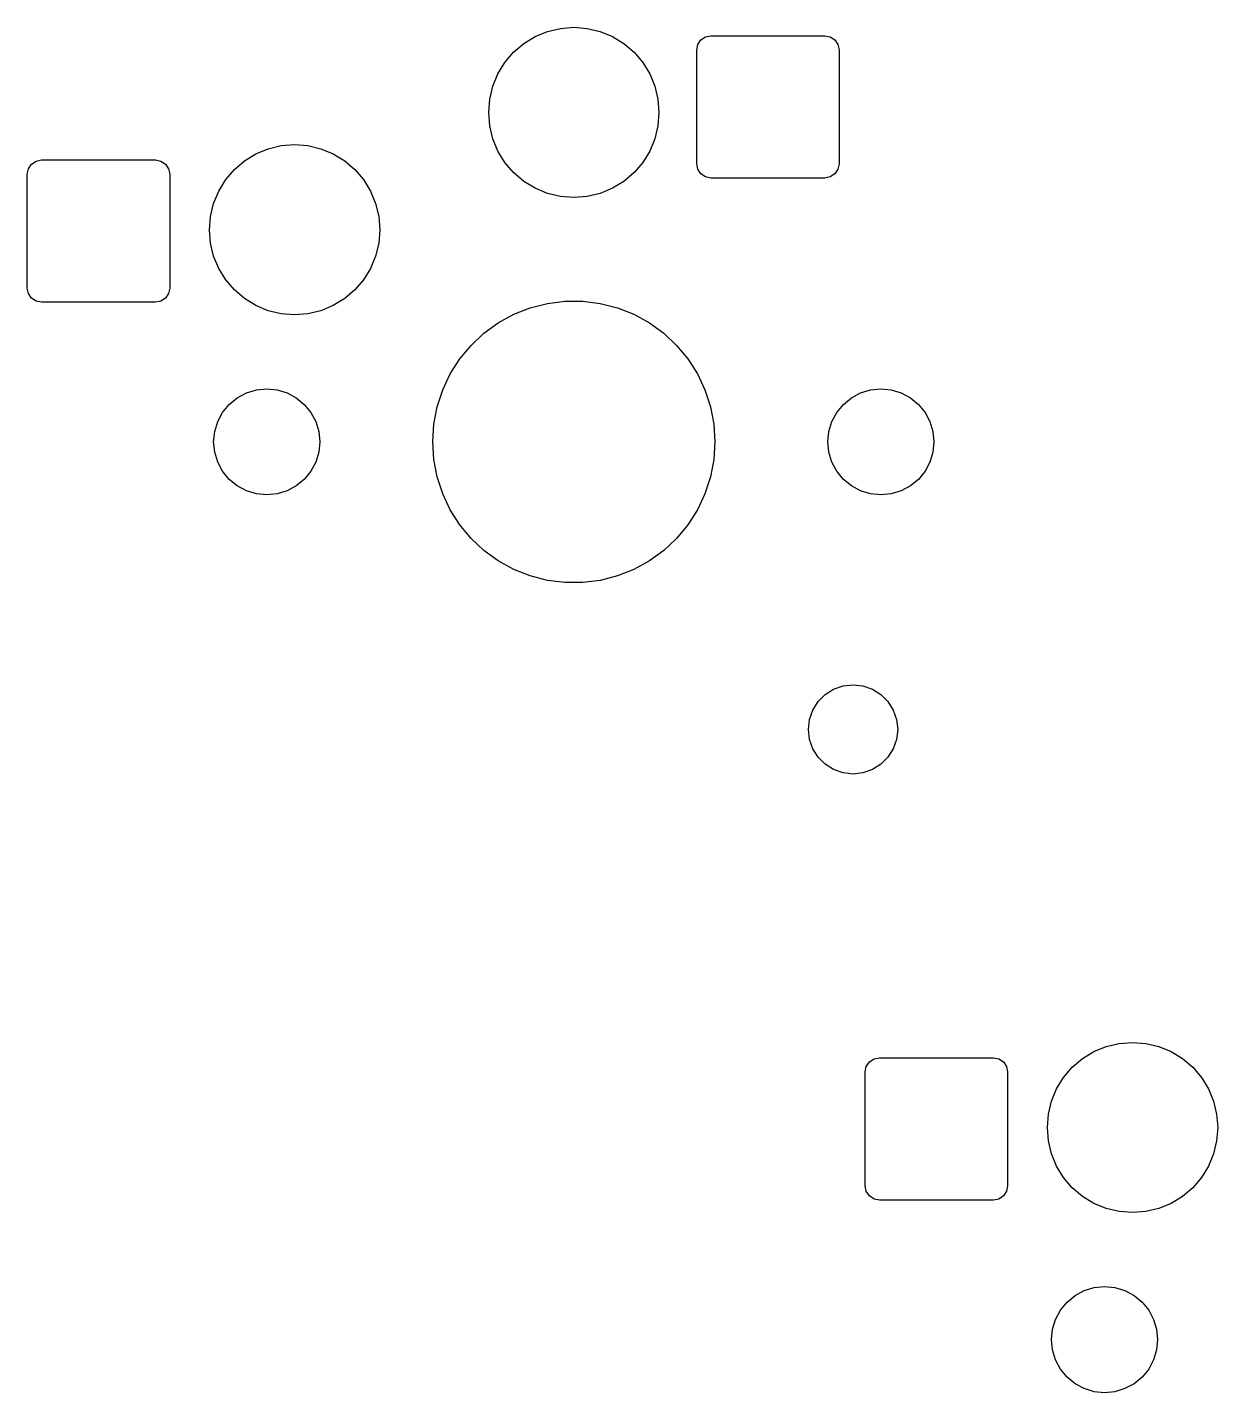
# Model space of a CAD drawing. Extents: x 51 to 259, y -147 to -37.
# Drawn here: x 205.91 to 227.23, y -125.31 to -100.85 of the extents above; entities that cross this region are included whole.
import ezdxf

# ---------------------------------------------------------------- set-up
doc = ezdxf.new("R2010")
doc.units = 0
doc.layers.add('BLACK', color=7, linetype='CONTINUOUS')

msp = doc.modelspace()

# ---------------------------------------------------------------- linework, layer by layer
at = {"layer": 'BLACK', "linetype": 'CONTINUOUS'}
for p, q in [((215.008166, -101.018705), (215.229251, -100.927129)), ((215.229251, -100.927129), (215.461939, -100.871265)), ((215.461939, -100.871265), (215.700502, -100.85249)), ((215.700502, -100.85249), (215.939065, -100.871265)), ((215.939065, -100.871265), (216.171753, -100.927129)), ((216.171753, -100.927129), (216.392838, -101.018705)), ((214.622164, -101.299152), (214.804129, -101.143739)), ((214.804129, -101.143739), (215.008166, -101.018705)), ((216.392838, -101.018705), (216.596875, -101.143739)), ((216.596875, -101.143739), (216.77884, -101.299152)), ((217.900502, -101.25749), (217.919913, -101.159906)), ((217.919913, -101.159906), (217.97519, -101.077178)), ((217.97519, -101.077178), (218.057918, -101.021901)), ((218.057918, -101.021901), (218.155502, -101.00249)), ((218.155502, -101.00249), (220.195502, -101.00249)), ((220.195502, -101.00249), (220.293086, -101.021901)), ((220.293086, -101.021901), (220.375814, -101.077178)), ((220.375814, -101.077178), (220.431091, -101.159906)), ((220.431091, -101.159906), (220.450502, -101.25749)), ((214.341717, -101.685154), (214.466751, -101.481117)), ((214.466751, -101.481117), (214.622164, -101.299152)), ((216.77884, -101.299152), (216.934253, -101.481117)), ((216.934253, -101.481117), (217.059287, -101.685154)), ((217.900502, -103.29749), (217.900502, -101.25749)), ((220.450502, -101.25749), (220.450502, -103.29749)), ((214.250141, -101.906239), (214.341717, -101.685154)), ((217.059287, -101.685154), (217.150863, -101.906239)), ((214.194277, -102.138927), (214.250141, -101.906239)), ((217.150863, -101.906239), (217.206727, -102.138927)), ((214.175502, -102.37749), (214.194277, -102.138927)), ((217.206727, -102.138927), (217.225502, -102.37749)), ((214.194277, -102.616053), (214.175502, -102.37749)), ((217.225502, -102.37749), (217.206727, -102.616053)), ((214.250141, -102.848741), (214.194277, -102.616053)), ((217.206727, -102.616053), (217.150863, -102.848741)), ((210.461939, -102.971265), (210.700502, -102.95249)), ((210.700502, -102.95249), (210.939065, -102.971265)), ((214.341717, -103.069826), (214.250141, -102.848741)), ((217.150863, -102.848741), (217.059287, -103.069826)), ((209.804129, -103.243739), (210.008166, -103.118705)), ((210.008166, -103.118705), (210.229251, -103.027129)), ((210.229251, -103.027129), (210.461939, -102.971265)), ((210.939065, -102.971265), (211.171753, -103.027129)), ((211.171753, -103.027129), (211.392838, -103.118705)), ((211.392838, -103.118705), (211.596875, -103.243739)), ((214.466751, -103.273863), (214.341717, -103.069826)), ((217.059287, -103.069826), (216.934253, -103.273863)), ((205.913196, -103.483005), (205.932607, -103.385421)), ((205.932607, -103.385421), (205.987884, -103.302693)), ((205.987884, -103.302693), (206.070612, -103.247416)), ((206.070612, -103.247416), (206.168196, -103.228005)), ((206.168196, -103.228005), (208.208196, -103.228005)), ((208.208196, -103.228005), (208.30578, -103.247416)), ((208.30578, -103.247416), (208.388508, -103.302693)), ((208.388508, -103.302693), (208.443785, -103.385421)), ((208.443785, -103.385421), (208.463196, -103.483005)), ((209.466751, -103.581117), (209.622164, -103.399152)), ((209.622164, -103.399152), (209.804129, -103.243739)), ((211.596875, -103.243739), (211.77884, -103.399152)), ((211.77884, -103.399152), (211.934253, -103.581117)), ((214.622164, -103.455828), (214.466751, -103.273863)), ((216.934253, -103.273863), (216.77884, -103.455828)), ((217.919913, -103.395074), (217.900502, -103.29749)), ((217.97519, -103.477802), (217.919913, -103.395074)), ((220.431091, -103.395074), (220.375814, -103.477802)), ((220.450502, -103.29749), (220.431091, -103.395074)), ((205.913196, -105.523005), (205.913196, -103.483005)), ((208.463196, -103.483005), (208.463196, -105.523005)), ((209.341717, -103.785154), (209.466751, -103.581117)), ((211.934253, -103.581117), (212.059287, -103.785154)), ((214.804129, -103.611241), (214.622164, -103.455828)), ((215.008166, -103.736275), (214.804129, -103.611241)), ((216.596875, -103.611241), (216.392838, -103.736275)), ((216.77884, -103.455828), (216.596875, -103.611241)), ((218.057918, -103.533079), (217.97519, -103.477802)), ((218.155502, -103.55249), (218.057918, -103.533079)), ((220.195502, -103.55249), (218.155502, -103.55249)), ((220.293086, -103.533079), (220.195502, -103.55249)), ((220.375814, -103.477802), (220.293086, -103.533079)), ((209.250141, -104.006239), (209.341717, -103.785154)), ((212.059287, -103.785154), (212.150863, -104.006239)), ((215.229251, -103.827851), (215.008166, -103.736275)), ((215.461939, -103.883715), (215.229251, -103.827851)), ((215.700502, -103.90249), (215.461939, -103.883715)), ((215.939065, -103.883715), (215.700502, -103.90249)), ((216.171753, -103.827851), (215.939065, -103.883715)), ((216.392838, -103.736275), (216.171753, -103.827851)), ((209.194277, -104.238927), (209.250141, -104.006239)), ((212.150863, -104.006239), (212.206727, -104.238927)), ((209.175502, -104.47749), (209.194277, -104.238927)), ((212.206727, -104.238927), (212.225502, -104.47749)), ((209.194277, -104.716053), (209.175502, -104.47749)), ((212.225502, -104.47749), (212.206727, -104.716053)), ((209.250141, -104.948741), (209.194277, -104.716053)), ((212.206727, -104.716053), (212.150863, -104.948741)), ((209.341717, -105.169826), (209.250141, -104.948741)), ((212.150863, -104.948741), (212.059287, -105.169826)), ((209.466751, -105.373863), (209.341717, -105.169826)), ((209.622164, -105.555828), (209.466751, -105.373863)), ((211.934253, -105.373863), (211.77884, -105.555828)), ((212.059287, -105.169826), (211.934253, -105.373863)), ((205.932607, -105.620589), (205.913196, -105.523005)), ((205.987884, -105.703317), (205.932607, -105.620589)), ((208.443785, -105.620589), (208.388508, -105.703317)), ((208.463196, -105.523005), (208.443785, -105.620589)), ((209.804129, -105.711241), (209.622164, -105.555828)), ((211.77884, -105.555828), (211.596875, -105.711241)), ((206.070612, -105.758594), (205.987884, -105.703317)), ((206.168196, -105.778005), (206.070612, -105.758594)), ((208.208196, -105.778005), (206.168196, -105.778005)), ((208.30578, -105.758594), (208.208196, -105.778005)), ((208.388508, -105.703317), (208.30578, -105.758594)), ((210.008166, -105.836275), (209.804129, -105.711241)), ((210.229251, -105.927851), (210.008166, -105.836275)), ((211.392838, -105.836275), (211.171753, -105.927851)), ((211.596875, -105.711241), (211.392838, -105.836275)), ((214.625409, -105.992802), (214.920234, -105.876072)), ((214.920234, -105.876072), (215.227364, -105.797215)), ((215.227364, -105.797215), (215.541956, -105.757473)), ((215.541956, -105.757473), (215.859048, -105.757473)), ((215.859048, -105.757473), (216.17364, -105.797215)), ((216.17364, -105.797215), (216.48077, -105.876072)), ((216.48077, -105.876072), (216.775595, -105.992802)), ((210.461939, -105.983715), (210.229251, -105.927851)), ((210.700502, -106.00249), (210.461939, -105.983715)), ((210.939065, -105.983715), (210.700502, -106.00249)), ((211.171753, -105.927851), (210.939065, -105.983715)), ((214.347539, -106.145562), (214.625409, -105.992802)), ((216.775595, -105.992802), (217.053465, -106.145562)), ((213.859856, -106.549009), (214.091006, -106.331944)), ((214.091006, -106.331944), (214.347539, -106.145562)), ((217.053465, -106.145562), (217.309998, -106.331944)), ((217.309998, -106.331944), (217.541148, -106.549009)), ((213.657734, -106.793332), (213.859856, -106.549009)), ((217.541148, -106.549009), (217.74327, -106.793332)), ((213.487828, -107.061062), (213.657734, -106.793332)), ((217.74327, -106.793332), (217.913176, -107.061062)), ((213.352816, -107.347976), (213.487828, -107.061062)), ((217.913176, -107.061062), (218.048188, -107.347976)), ((209.836953, -107.399804), (210.015166, -107.345744)), ((210.015166, -107.345744), (210.200502, -107.32749)), ((210.200502, -107.32749), (210.385838, -107.345744)), ((210.385838, -107.345744), (210.564051, -107.399804)), ((213.25483, -107.649548), (213.352816, -107.347976)), ((218.048188, -107.347976), (218.146174, -107.649548)), ((220.836953, -107.399804), (221.015166, -107.345744)), ((221.015166, -107.345744), (221.200502, -107.32749)), ((221.200502, -107.32749), (221.385838, -107.345744)), ((221.385838, -107.345744), (221.564051, -107.399804)), ((209.528751, -107.605739), (209.67271, -107.487594)), ((209.67271, -107.487594), (209.836953, -107.399804)), ((210.564051, -107.399804), (210.728294, -107.487594)), ((210.728294, -107.487594), (210.872253, -107.605739)), ((220.528751, -107.605739), (220.67271, -107.487594)), ((220.67271, -107.487594), (220.836953, -107.399804)), ((221.564051, -107.399804), (221.728294, -107.487594)), ((221.728294, -107.487594), (221.872253, -107.605739)), ((209.322816, -107.913941), (209.410606, -107.749698)), ((209.410606, -107.749698), (209.528751, -107.605739)), ((210.872253, -107.605739), (210.990398, -107.749698)), ((210.990398, -107.749698), (211.078188, -107.913941)), ((213.195412, -107.961024), (213.25483, -107.649548)), ((218.146174, -107.649548), (218.205592, -107.961024)), ((220.322816, -107.913941), (220.410606, -107.749698)), ((220.410606, -107.749698), (220.528751, -107.605739)), ((221.872253, -107.605739), (221.990398, -107.749698)), ((221.990398, -107.749698), (222.078188, -107.913941)), ((209.268756, -108.092154), (209.322816, -107.913941)), ((211.078188, -107.913941), (211.132248, -108.092154)), ((213.175502, -108.27749), (213.195412, -107.961024)), ((218.205592, -107.961024), (218.225502, -108.27749)), ((220.268756, -108.092154), (220.322816, -107.913941)), ((222.078188, -107.913941), (222.132248, -108.092154)), ((209.250502, -108.27749), (209.268756, -108.092154)), ((209.268756, -108.462826), (209.250502, -108.27749)), ((211.132248, -108.092154), (211.150502, -108.27749)), ((211.150502, -108.27749), (211.132248, -108.462826)), ((213.195412, -108.593956), (213.175502, -108.27749)), ((218.225502, -108.27749), (218.205592, -108.593956)), ((220.250502, -108.27749), (220.268756, -108.092154)), ((220.268756, -108.462826), (220.250502, -108.27749)), ((222.132248, -108.092154), (222.150502, -108.27749)), ((222.150502, -108.27749), (222.132248, -108.462826)), ((209.322816, -108.641039), (209.268756, -108.462826)), ((211.132248, -108.462826), (211.078188, -108.641039)), ((220.322816, -108.641039), (220.268756, -108.462826)), ((222.132248, -108.462826), (222.078188, -108.641039)), ((209.410606, -108.805282), (209.322816, -108.641039)), ((209.528751, -108.949241), (209.410606, -108.805282)), ((210.990398, -108.805282), (210.872253, -108.949241)), ((211.078188, -108.641039), (210.990398, -108.805282)), ((213.25483, -108.905432), (213.195412, -108.593956)), ((218.205592, -108.593956), (218.146174, -108.905432)), ((220.410606, -108.805282), (220.322816, -108.641039)), ((220.528751, -108.949241), (220.410606, -108.805282)), ((221.990398, -108.805282), (221.872253, -108.949241)), ((222.078188, -108.641039), (221.990398, -108.805282)), ((209.67271, -109.067386), (209.528751, -108.949241)), ((209.836953, -109.155176), (209.67271, -109.067386)), ((210.728294, -109.067386), (210.564051, -109.155176)), ((210.872253, -108.949241), (210.728294, -109.067386)), ((213.352816, -109.207004), (213.25483, -108.905432)), ((218.146174, -108.905432), (218.048188, -109.207004)), ((220.67271, -109.067386), (220.528751, -108.949241)), ((220.836953, -109.155176), (220.67271, -109.067386)), ((221.728294, -109.067386), (221.564051, -109.155176)), ((221.872253, -108.949241), (221.728294, -109.067386)), ((210.015166, -109.209236), (209.836953, -109.155176)), ((210.200502, -109.22749), (210.015166, -109.209236)), ((210.385838, -109.209236), (210.200502, -109.22749)), ((210.564051, -109.155176), (210.385838, -109.209236)), ((213.487828, -109.493918), (213.352816, -109.207004)), ((218.048188, -109.207004), (217.913176, -109.493918)), ((221.015166, -109.209236), (220.836953, -109.155176)), ((221.200502, -109.22749), (221.015166, -109.209236)), ((221.385838, -109.209236), (221.200502, -109.22749)), ((221.564051, -109.155176), (221.385838, -109.209236)), ((213.657734, -109.761648), (213.487828, -109.493918)), ((217.913176, -109.493918), (217.74327, -109.761648)), ((213.859856, -110.005971), (213.657734, -109.761648)), ((217.74327, -109.761648), (217.541148, -110.005971)), ((214.091006, -110.223036), (213.859856, -110.005971)), ((217.541148, -110.005971), (217.309998, -110.223036)), ((214.347539, -110.409418), (214.091006, -110.223036)), ((217.309998, -110.223036), (217.053465, -110.409418)), ((214.625409, -110.562178), (214.347539, -110.409418)), ((217.053465, -110.409418), (216.775595, -110.562178)), ((214.920234, -110.678908), (214.625409, -110.562178)), ((215.227364, -110.757765), (214.920234, -110.678908)), ((215.541956, -110.797507), (215.227364, -110.757765)), ((216.17364, -110.757765), (215.859048, -110.797507)), ((216.48077, -110.678908), (216.17364, -110.757765)), ((216.775595, -110.562178), (216.48077, -110.678908)), ((215.859048, -110.797507), (215.541956, -110.797507)), ((220.20171, -112.802025), (220.353395, -112.706715)), ((220.353395, -112.706715), (220.522485, -112.647548)), ((220.522485, -112.647548), (220.700502, -112.62749)), ((220.700502, -112.62749), (220.878519, -112.647548)), ((220.878519, -112.647548), (221.047609, -112.706715)), ((221.047609, -112.706715), (221.199294, -112.802025)), ((219.979727, -113.080383), (220.075037, -112.928698)), ((220.075037, -112.928698), (220.20171, -112.802025)), ((221.199294, -112.802025), (221.325967, -112.928698)), ((221.325967, -112.928698), (221.421277, -113.080383)), ((219.92056, -113.249473), (219.979727, -113.080383)), ((221.421277, -113.080383), (221.480444, -113.249473)), ((219.900502, -113.42749), (219.92056, -113.249473)), ((219.92056, -113.605507), (219.900502, -113.42749)), ((221.480444, -113.249473), (221.500502, -113.42749)), ((221.500502, -113.42749), (221.480444, -113.605507)), ((219.979727, -113.774597), (219.92056, -113.605507)), ((221.480444, -113.605507), (221.421277, -113.774597)), ((220.075037, -113.926282), (219.979727, -113.774597)), ((220.20171, -114.052955), (220.075037, -113.926282)), ((221.325967, -113.926282), (221.199294, -114.052955)), ((221.421277, -113.774597), (221.325967, -113.926282)), ((220.353395, -114.148265), (220.20171, -114.052955)), ((220.522485, -114.207432), (220.353395, -114.148265)), ((221.047609, -114.148265), (220.878519, -114.207432)), ((221.199294, -114.052955), (221.047609, -114.148265)), ((220.700502, -114.22749), (220.522485, -114.207432)), ((220.878519, -114.207432), (220.700502, -114.22749)), ((225.235041, -119.107319), (225.467729, -119.051455)), ((225.467729, -119.051455), (225.706292, -119.03268)), ((225.706292, -119.03268), (225.944855, -119.051455)), ((225.944855, -119.051455), (226.177543, -119.107319)), ((220.993674, -119.382883), (221.076402, -119.327606)), ((221.076402, -119.327606), (221.173986, -119.308195)), ((221.173986, -119.308195), (223.213986, -119.308195)), ((223.213986, -119.308195), (223.31157, -119.327606)), ((223.31157, -119.327606), (223.394298, -119.382883)), ((224.627954, -119.479342), (224.809919, -119.323929)), ((224.809919, -119.323929), (225.013956, -119.198895)), ((225.013956, -119.198895), (225.235041, -119.107319)), ((226.177543, -119.107319), (226.398628, -119.198895)), ((226.398628, -119.198895), (226.602665, -119.323929)), ((226.602665, -119.323929), (226.78463, -119.479342)), ((220.918986, -119.563195), (220.938397, -119.465611)), ((220.918986, -121.603195), (220.918986, -119.563195)), ((220.938397, -119.465611), (220.993674, -119.382883)), ((223.394298, -119.382883), (223.449575, -119.465611)), ((223.449575, -119.465611), (223.468986, -119.563195)), ((223.468986, -119.563195), (223.468986, -121.603195)), ((224.472541, -119.661307), (224.627954, -119.479342)), ((226.78463, -119.479342), (226.940043, -119.661307)), ((224.347507, -119.865344), (224.472541, -119.661307)), ((226.940043, -119.661307), (227.065077, -119.865344)), ((224.255931, -120.086429), (224.347507, -119.865344)), ((227.065077, -119.865344), (227.156653, -120.086429)), ((224.181292, -120.55768), (224.200067, -120.319117)), ((224.200067, -120.319117), (224.255931, -120.086429)), ((227.156653, -120.086429), (227.212517, -120.319117)), ((227.212517, -120.319117), (227.231292, -120.55768)), ((224.200067, -120.796243), (224.181292, -120.55768)), ((227.231292, -120.55768), (227.212517, -120.796243)), ((224.255931, -121.028931), (224.200067, -120.796243)), ((227.212517, -120.796243), (227.156653, -121.028931)), ((224.347507, -121.250016), (224.255931, -121.028931)), ((227.156653, -121.028931), (227.065077, -121.250016)), ((224.472541, -121.454053), (224.347507, -121.250016)), ((227.065077, -121.250016), (226.940043, -121.454053)), ((224.627954, -121.636018), (224.472541, -121.454053)), ((226.940043, -121.454053), (226.78463, -121.636018)), ((220.938397, -121.700779), (220.918986, -121.603195)), ((220.993674, -121.783507), (220.938397, -121.700779)), ((221.076402, -121.838784), (220.993674, -121.783507)), ((223.394298, -121.783507), (223.31157, -121.838784)), ((223.449575, -121.700779), (223.394298, -121.783507)), ((223.468986, -121.603195), (223.449575, -121.700779)), ((224.809919, -121.791431), (224.627954, -121.636018)), ((226.78463, -121.636018), (226.602665, -121.791431)), ((221.173986, -121.858195), (221.076402, -121.838784)), ((223.213986, -121.858195), (221.173986, -121.858195)), ((223.31157, -121.838784), (223.213986, -121.858195)), ((225.013956, -121.916465), (224.809919, -121.791431)), ((225.235041, -122.008041), (225.013956, -121.916465)), ((225.467729, -122.063905), (225.235041, -122.008041)), ((226.177543, -122.008041), (225.944855, -122.063905)), ((226.398628, -121.916465), (226.177543, -122.008041)), ((226.602665, -121.791431), (226.398628, -121.916465)), ((225.706292, -122.08268), (225.467729, -122.063905)), ((225.944855, -122.063905), (225.706292, -122.08268)), ((224.6785, -123.567784), (224.842743, -123.479994)), ((224.842743, -123.479994), (225.020956, -123.425934)), ((225.020956, -123.425934), (225.206292, -123.40768)), ((225.206292, -123.40768), (225.391628, -123.425934)), ((225.391628, -123.425934), (225.569841, -123.479994)), ((225.569841, -123.479994), (225.734084, -123.567784)), ((224.416396, -123.829888), (224.534541, -123.685929)), ((224.534541, -123.685929), (224.6785, -123.567784)), ((225.734084, -123.567784), (225.878043, -123.685929)), ((225.878043, -123.685929), (225.996188, -123.829888)), ((224.328606, -123.994131), (224.416396, -123.829888)), ((225.996188, -123.829888), (226.083978, -123.994131)), ((224.256292, -124.35768), (224.274546, -124.172344)), ((224.274546, -124.172344), (224.328606, -123.994131)), ((226.083978, -123.994131), (226.138038, -124.172344)), ((226.138038, -124.172344), (226.156292, -124.35768)), ((224.274546, -124.543016), (224.256292, -124.35768)), ((226.156292, -124.35768), (226.138038, -124.543016)), ((224.328606, -124.721229), (224.274546, -124.543016)), ((224.416396, -124.885472), (224.328606, -124.721229)), ((226.083978, -124.721229), (225.996188, -124.885472)), ((226.138038, -124.543016), (226.083978, -124.721229)), ((224.534541, -125.029431), (224.416396, -124.885472)), ((225.996188, -124.885472), (225.878043, -125.029431)), ((224.6785, -125.147576), (224.534541, -125.029431)), ((224.842743, -125.235366), (224.6785, -125.147576)), ((225.734084, -125.147576), (225.569841, -125.235366)), ((225.878043, -125.029431), (225.734084, -125.147576)), ((225.020956, -125.289426), (224.842743, -125.235366)), ((225.206292, -125.30768), (225.020956, -125.289426)), ((225.391628, -125.289426), (225.206292, -125.30768)), ((225.569841, -125.235366), (225.391628, -125.289426))]:
    msp.add_line(p, q, dxfattribs=at)

doc.saveas('drawing.dxf')
